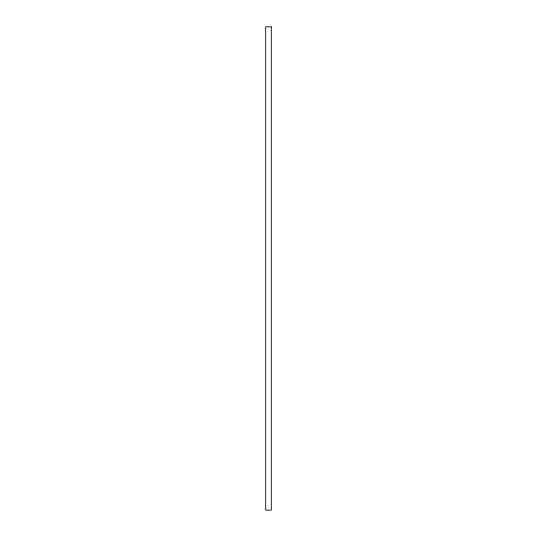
<?xml version="1.0" encoding="UTF-8"?>
<svg xmlns="http://www.w3.org/2000/svg" width="537" height="537" viewBox="0 0 537 537"><rect width="100%" height="100%" fill="white"/><g stroke="black" fill="none" stroke-linecap="round" stroke-linejoin="round"><path stroke-width="0.81" d="M271.299 26.85L265.701 26.85L265.701 510.15L271.299 510.15L271.299 26.85"/></g></svg>
